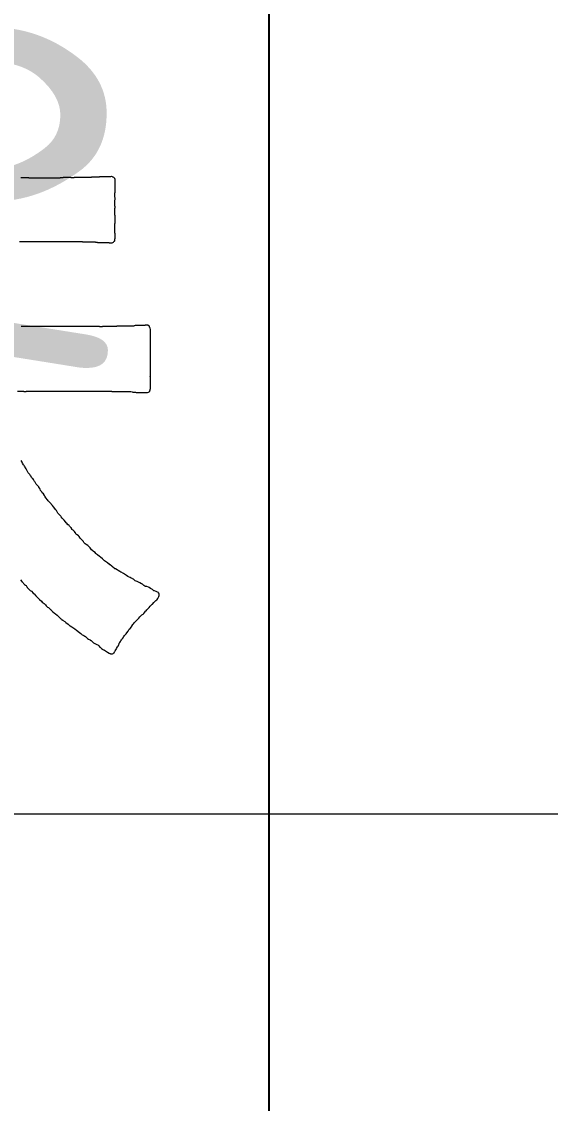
# Model space of a CAD drawing. Extents: x 79919 to 130597, y -8817 to 34507.
# Drawn here: x 115794 to 116123, y 3270 to 3943 of the extents above; entities that cross this region are included whole.
import ezdxf
from ezdxf.enums import TextEntityAlignment as Align

# ---------------------------------------------------------------- set-up
doc = ezdxf.new("R2010")
doc.units = 0
doc.header["$LTSCALE"] = 1000
doc.layers.get('0').update_dxf_attribs({"linetype": 'CONTINUOUS'})
doc.layers.get('Defpoints').update_dxf_attribs({"linetype": 'CONTINUOUS'})
doc.layers.add('DIM', color=3, linetype='CONTINUOUS', lineweight=0)
doc.layers.add('HFZT', color=5, linetype='CONTINUOUS', lineweight=15)
doc.styles.add('TSSD_Dimension', font='tssdeng.shx', dxfattribs={"width": 0.7, "bigfont": 'hztxt.shx'})
doc.styles.add('TSSD_NORM', font='tssdeng.shx', dxfattribs={"width": 0.7, "bigfont": 'hztxt.shx'})
doc.dimstyles.new('TSSD_100_100', dxfattribs={"dimtxt": 300, "dimasz": 100, "dimexe": 100, "dimexo": 250, "dimgap": 100, "dimtad": 1, "dimdec": 0, "dimzin": 0, "dimdsep": 46, "dimtxsty": 'TSSD_Dimension', "dimblk": 'ARCHTICK', "dimblk1": 'ARCHTICK', "dimblk2": 'ARCHTICK', "dimcen": 0, "dimdle": 100, "dimclrt": 7, "dimadec": 0, "dimazin": 0, "dimtfac": 1, "dimtdec": 0, "dimtix": 1, "dimtmove": 2, "dimatfit": 3, "dimfxl": 1, "dimtolj": 1, "dimtzin": 0, "dimarcsym": 0})

# ---------------------------------------------------------------- blocks, each defined once
blk = doc.blocks.new('z')
for points in [[(300491.6, 23594.2), (300493.9, 23591.9), (300494, 23591.6), (300494.1, 23591.5), (300494.2, 23591.2), (300495.7, 23589.7), (300496.4, 23589), (300497.9, 23587.5), (300499.5, 23586.4), (300500.2, 23585.6), (300501.4, 23584), (300501.8, 23583.3), (300502, 23582.9), (300502.5, 23582.3), (300504.1, 23580.7), (300504.9, 23579.9), (300506.5, 23578.3), (300507.3, 23577.7), (300507.7, 23577.5), (300508.4, 23577), (300511.1, 23574.3), (300512.4, 23573), (300515, 23570.4), (300515.1, 23570.2), (300515.2, 23570), (300515.3, 23569.8), (300517.4, 23567.7), (300518.5, 23566.6), (300520.6, 23564.5), (300523.4, 23562.1), (300524.8, 23560.8), (300527.7, 23558.4), (300529.7, 23556.4), (300530.7, 23555.3), (300532.8, 23553.3), (300534, 23552.6), (300534.5, 23552.2), (300535.5, 23551.2), (300535.8, 23551.2), (300536, 23551.2), (300536.3, 23551.2), (300536.7, 23550.2), (300537, 23549.8), (300537.7, 23549), (300538.9, 23547.8), (300539.6, 23547.1), (300540.8, 23545.9), (300543.3, 23544), (300544.6, 23543.1), (300547.2, 23541.1), (300548.9, 23539.4), (300549.8, 23538.5), (300551.5, 23536.8), (300551.7, 23536.6), (300551.7, 23536.4), (300551.7, 23536.2), (300553, 23535.6), (300553.6, 23535.1), (300554.5, 23533.9), (300555, 23534), (300555.3, 23533.8), (300555.5, 23533.4), (300558.9, 23531.2), (300560.6, 23529.9), (300563.7, 23527.2), (300565.7, 23525.4), (300566.9, 23524.7), (300569.3, 23523.4), (300574.2, 23520.1), (300576.5, 23518.3), (300581.1, 23514.6), (300582.8, 23513.3), (300583.6, 23512.6), (300585.3, 23511.4), (300586.8, 23510.6), (300587.6, 23510.2), (300589.1, 23509.4), (300589.4, 23509.1), (300589.6, 23508.9), (300590.1, 23508.8), (300591.3, 23507.5), (300592, 23506.9), (300593.3, 23505.6), (300594.7, 23504.6), (300595.5, 23504.2), (300597.1, 23503.4), (300597.1, 23503.2), (300597.1, 23503.1), (300597.1, 23502.9), (300597.8, 23503), (300598.2, 23502.8), (300598.7, 23502.4), (300601.1, 23500.2), (300602.4, 23499.2), (300605.1, 23497.4), (300607.4, 23496.6), (300608.5, 23496), (300610.4, 23494.6), (300611.8, 23492.8), (300612.6, 23492), (300614.2, 23490.4), (300615.7, 23489.6), (300616.4, 23489.2), (300617.9, 23488.5), (300617.8, 23488.2), (300617.9, 23488), (300618.1, 23487.8), (300618.2, 23488.1), (300618.6, 23488.2), (300618.9, 23488), (300621.6, 23485.9), (300623.1, 23485), (300626.1, 23483.4), (300626.8, 23483.1), (300627.2, 23483), (300628, 23482.7), (300629.2, 23482.7), (300629.8, 23482.7), (300631, 23482.7), (300632, 23483.1), (300632.5, 23483.4), (300633.3, 23484.2), (300633.9, 23485.3), (300634.3, 23485.8), (300635, 23486.9), (300635.8, 23488.4), (300636.2, 23489.2), (300637, 23490.7), (300638.7, 23492.9), (300639.4, 23494), (300640.6, 23496.5), (300640.9, 23497.8), (300641.2, 23498.4), (300641.9, 23499.5), (300642.9, 23501.2), (300643.4, 23502), (300644.6, 23503.5), (300645.1, 23504.5), (300645.5, 23505), (300646.4, 23505.8), (300646.3, 23506.2), (300646.5, 23506.5), (300646.9, 23506.7), (300647.7, 23508.2), (300648.1, 23508.9), (300649.1, 23510.2), (300651.4, 23512.8), (300652.5, 23514.2), (300654.4, 23517), (300656.3, 23519.7), (300657.4, 23521), (300659.8, 23523.4), (300659.8, 23523.8), (300659.9, 23524.1), (300660.3, 23524.3), (300661.7, 23526.7), (300662.5, 23527.9), (300664.2, 23530.1), (300666.7, 23532.6), (300668, 23533.9), (300670.6, 23536.5), (300672.2, 23538.6), (300673.2, 23539.6), (300675.4, 23541.3), (300677.4, 23542.6), (300678.4, 23543.4), (300680, 23545.3), (300681, 23546.8), (300681.6, 23547.5), (300682.7, 23549), (300684.1, 23550.4), (300684.8, 23551.1), (300686.2, 23552.5), (300687.8, 23554.7), (300688.7, 23555.8), (300690.7, 23557.6), (300690.9, 23557.6), (300691.1, 23557.6), (300691.2, 23557.8), (300693.4, 23559.9), (300694.5, 23561), (300696.6, 23563.2), (300698, 23564.2), (300698.6, 23564.8), (300699.5, 23566.1), (300700.1, 23567.4), (300700.4, 23568), (300701.1, 23569.1), (300701.5, 23570.6), (300701.5, 23571.5), (300701.3, 23573), (300701.2, 23573.5), (300701, 23573.8), (300700.6, 23574.3), (300700.4, 23574.6), (300700.3, 23574.8), (300700.2, 23575.2), (300697.8, 23576.1), (300696.7, 23576.6), (300694.4, 23577.8), (300693.7, 23577.8), (300693.4, 23577.9), (300692.8, 23578.3), (300691.2, 23579.8), (300690.3, 23580.4), (300688.3, 23581.5), (300686.2, 23582.6), (300685.1, 23583.1), (300682.9, 23584.2), (300680.9, 23584.5), (300680, 23584.8), (300678.2, 23585.8), (300676.1, 23587.7), (300674.9, 23588.5), (300672.3, 23589.9), (300669.4, 23591.2), (300668, 23591.8), (300665.1, 23593.1), (300664.2, 23594.1), (300663.8, 23594.5), (300662.7, 23595.2), (300661.3, 23595.9), (300660.6, 23596.3), (300659.2, 23597), (300659, 23597.2), (300658.9, 23597.3), (300658.7, 23597.6), (300658.6, 23597.4), (300658.5, 23597.3), (300658.2, 23597.3), (300658.3, 23597.5), (300658.3, 23597.8), (300658.1, 23597.9), (300658, 23597.7), (300657.8, 23597.7), (300657.6, 23597.8), (300655.3, 23598.8), (300654.2, 23599.5), (300652.3, 23601.1), (300649.1, 23603), (300647.4, 23603.9), (300644.2, 23605.8), (300643.3, 23606.2), (300642.9, 23606.5), (300642.2, 23607.1), (300639.4, 23608.7), (300638, 23609.5), (300635.2, 23611.1), (300634.5, 23611.1), (300634, 23611.3), (300633.6, 23611.9), (300630.9, 23613.9), (300629.7, 23614.9), (300627.2, 23617.1), (300626.8, 23617.1), (300626.4, 23617.2), (300626.2, 23617.6), (300623.4, 23619.9), (300621.9, 23621), (300618.9, 23623.1), (300617.7, 23624.2), (300617.1, 23624.8), (300616, 23625.9), (300612.9, 23628.5), (300611.3, 23629.7), (300608, 23632), (300606.6, 23633.4), (300605.9, 23634.1), (300604.5, 23635.5), (300602.2, 23637), (300601.1, 23638), (300599.3, 23640), (300597.1, 23642.7), (300595.9, 23643.9), (300593.4, 23646.3), (300591, 23647.8), (300589.8, 23648.8), (300587.8, 23650.9), (300587.3, 23651.8), (300587, 23652.2), (300586.4, 23653), (300584.6, 23654.8), (300583.7, 23655.7), (300581.9, 23657.5), (300580.3, 23659.7), (300579.4, 23660.7), (300577.4, 23662.6), (300576.6, 23663), (300576.2, 23663.3), (300575.7, 23664), (300575.4, 23664.8), (300575.1, 23665.2), (300574.5, 23665.8), (300573.6, 23667.3), (300573, 23668.1), (300571.7, 23669.3), (300570.4, 23670.1), (300569.7, 23670.7), (300568.8, 23671.9), (300569.1, 23671.7), (300569.5, 23671.9), (300569.6, 23672.2), (300569.2, 23672.1), (300568.9, 23672.1), (300568.6, 23672.4), (300568.8, 23672.5), (300568.9, 23672.6), (300568.9, 23672.8), (300568.2, 23673), (300567.7, 23673.3), (300567.3, 23674), (300566.1, 23675.6), (300565.3, 23676.4), (300563.7, 23677.6), (300563.3, 23677.6), (300563, 23677.8), (300562.9, 23678.1), (300563.1, 23678.2), (300563.1, 23678.4), (300563, 23678.6), (300561.8, 23680.1), (300561.1, 23680.8), (300559.7, 23682.1), (300559.7, 23682.4), (300559.7, 23682.6), (300559.5, 23682.8), (300557.6, 23684.7), (300556.6, 23685.6), (300554.7, 23687.6), (300553.5, 23689.8), (300552.7, 23690.9), (300551, 23692.8), (300549.2, 23694.3), (300548.4, 23695.2), (300547.2, 23697.2), (300546.6, 23698.4), (300546.3, 23699), (300545.4, 23700), (300541.9, 23704.6), (300540.1, 23706.8), (300536.3, 23711.1), (300533.7, 23714.1), (300532.5, 23715.6), (300529.9, 23718.6), (300528.8, 23721), (300528.2, 23722.1), (300526.7, 23724.2), (300524.8, 23726.2), (300523.9, 23727.3), (300522.2, 23729.5), (300521.6, 23731.6), (300521.1, 23732.6), (300519.8, 23734.3), (300519.7, 23734.5), (300519.6, 23734.7), (300519.5, 23734.9), (300517.8, 23736.6), (300517, 23737.4), (300515.3, 23739.1), (300513.9, 23742), (300513.1, 23743.3), (300511.3, 23746), (300510.3, 23747.4), (300509.7, 23748.1), (300508.4, 23749.3), (300508.1, 23750.5), (300507.8, 23751), (300507, 23751.9), (300505.9, 23753.8), (300505.1, 23754.6), (300503.5, 23756.1), (300501.3, 23760.2), (300500.2, 23762.3), (300497.9, 23766.5), (300497.3, 23767.2), (300497, 23767.6), (300496.3, 23768.2), (300495.1, 23771), (300494.4, 23772.3), (300492.9, 23774.9)], [(300487.3, 23879.6), (300496.9, 23879.6), (300496.9, 23879.5), (300496.9, 23879.4), (300496.9, 23879.3), (300498.3, 23879.3), (300499, 23879.3), (300500.4, 23879.3), (300500.4, 23879.4), (300500.4, 23879.5), (300500.4, 23879.6), (300552.3, 23879.6), (300578.2, 23879.6), (300630.1, 23879.6), (300630.1, 23879.5), (300630.1, 23879.4), (300630.1, 23879.3), (300635.5, 23879.3), (300638.1, 23879.3), (300643.5, 23879.3), (300643.5, 23879.2), (300643.5, 23879.1), (300643.5, 23879), (300649.5, 23879), (300652.5, 23879), (300658.6, 23879), (300660.7, 23878.6), (300661.8, 23878.4), (300664, 23878), (300665.1, 23878.2), (300665.8, 23878.2), (300666.9, 23877.7), (300673.7, 23877.7), (300677.1, 23877.7), (300683.8, 23877.7), (300685.4, 23878.3), (300686.1, 23878.7), (300687.2, 23879.9), (300687.5, 23880.6), (300687.7, 23880.9), (300688, 23881.5), (300687.8, 23882), (300687.9, 23882.5), (300688.3, 23882.8), (300688.3, 23888.1), (300688.3, 23890.7), (300688.3, 23895.9), (300688.2, 23895.9), (300688.1, 23896.1), (300688.2, 23896.2), (300688.4, 23898.3), (300688.4, 23899.3), (300688.3, 23901.4), (300688, 23901.5), (300687.9, 23902), (300688.2, 23902.3), (300688.3, 23930.6), (300688.3, 23944.8), (300688.3, 23973.1), (300687.8, 23974.8), (300687.4, 23975.6), (300686.6, 23977.2), (300686.1, 23978.3), (300685.6, 23978.8), (300684.5, 23979.1), (300684.2, 23979.3), (300684.1, 23979.3), (300683.8, 23979.5), (300682.4, 23979.5), (300681.7, 23979.5), (300680.3, 23979.5), (300679.6, 23979.2), (300679.2, 23979.1), (300678.4, 23978.8), (300676.7, 23978.8), (300675.9, 23978.8), (300674.2, 23978.8), (300674.2, 23979), (300674.2, 23979), (300674.2, 23979.1), (300672.8, 23979.1), (300672.1, 23979.1), (300670.7, 23979.1), (300670.7, 23979), (300670.7, 23979), (300670.7, 23978.8), (300668.5, 23978.8), (300667.5, 23978.8), (300665.3, 23978.8), (300664.3, 23978.6), (300663.7, 23978.4), (300662.7, 23978.2), (300661.1, 23978.2), (300660.2, 23978.2), (300658.6, 23978.2), (300658.6, 23978.1), (300658.6, 23978), (300658.6, 23977.9), (300650.1, 23977.9), (300645.9, 23977.9), (300637.4, 23977.9), (300637.4, 23977.7), (300637.4, 23977.7), (300637.4, 23977.5), (300628.7, 23977.5), (300624.4, 23977.5), (300615.7, 23977.5), (300615.7, 23977.4), (300615.7, 23977.4), (300615.7, 23977.2), (300614, 23977.2), (300613.2, 23977.2), (300611.5, 23977.2), (300611.5, 23977.4), (300611.5, 23977.4), (300611.5, 23977.5), (300564.1, 23977.5), (300540.5, 23977.5), (300493.1, 23977.5)], [(300490.2, 24105.9), (300494.7, 24105.9), (300496.9, 24105.9), (300501.4, 24105.9), (300501.4, 24106), (300501.4, 24106.1), (300501.4, 24106.2), (300531, 24106.2), (300545.8, 24106.2), (300575.3, 24106.2), (300575.3, 24106.1), (300575.3, 24106), (300575.3, 24105.9), (300579.4, 24105.9), (300581.5, 24105.9), (300585.6, 24105.9), (300585.6, 24105.8), (300585.6, 24105.7), (300585.6, 24105.6), (300589.4, 24105.6), (300591.3, 24105.6), (300595.2, 24105.6), (300595.2, 24105.4), (300595.2, 24105.4), (300595.2, 24105.3), (300599.2, 24105.3), (300601.1, 24105.3), (300605.1, 24105.3), (300605.1, 24105.1), (300605.1, 24105.1), (300605.1, 24104.9), (300606.4, 24104.9), (300607, 24104.9), (300608.3, 24104.9), (300608.3, 24104.8), (300608.3, 24104.7), (300608.3, 24104.6), (300610, 24104.6), (300610.8, 24104.6), (300612.5, 24104.6), (300612.5, 24104.5), (300612.5, 24104.4), (300612.5, 24104.3), (300617.8, 24104.3), (300620.5, 24104.3), (300625.9, 24104.3), (300625.9, 24104.2), (300625.9, 24104.1), (300625.9, 24104), (300627.7, 24104), (300628.6, 24104), (300630.4, 24104), (300631.6, 24104.5), (300632.2, 24104.9), (300633.1, 24105.9), (300633.5, 24106.4), (300633.8, 24106.7), (300634.2, 24107.2), (300634.3, 24108.7), (300634.4, 24109.5), (300634.9, 24111), (300634.9, 24114), (300634.9, 24115.4), (300634.9, 24118.4), (300634.7, 24118.4), (300634.7, 24118.4), (300634.6, 24118.4), (300634.6, 24124.4), (300634.6, 24127.4), (300634.6, 24133.4), (300634.7, 24133.4), (300634.7, 24133.4), (300634.9, 24133.4), (300634.9, 24138.4), (300634.9, 24140.9), (300634.9, 24145.9), (300634.7, 24145.9), (300634.7, 24145.9), (300634.6, 24145.9), (300634.6, 24150.1), (300634.6, 24152.2), (300634.6, 24156.5), (300634.7, 24156.5), (300634.7, 24156.5), (300634.9, 24156.5), (300634.9, 24157.7), (300634.9, 24158.4), (300634.9, 24159.7), (300634.7, 24159.7), (300634.7, 24159.7), (300634.6, 24159.7), (300634.6, 24163.2), (300634.6, 24165), (300634.6, 24168.6), (300635.1, 24169.5), (300635.1, 24170.2), (300634.7, 24171.2), (300634.4, 24174.6), (300634.4, 24176.4), (300634.6, 24179.8), (300634.7, 24179.8), (300634.7, 24179.8), (300634.9, 24179.8), (300634.9, 24187.9), (300634.9, 24191.9), (300634.9, 24200), (300634.2, 24201.2), (300633.8, 24201.7), (300633, 24202.7), (300632.1, 24203.2), (300631.6, 24203.4), (300630.7, 24203.8), (300629.6, 24204.1), (300629, 24204.1), (300627.8, 24204), (300621.2, 24203.9), (300617.8, 24203.8), (300611.2, 24203.8), (300611.2, 24203.7), (300611.2, 24203.6), (300611.2, 24203.5), (300609.7, 24203.5), (300608.9, 24203.5), (300607.3, 24203.5), (300607.3, 24203.4), (300607.3, 24203.3), (300607.3, 24203.2), (300604.1, 24203.2), (300602.5, 24203.2), (300599.3, 24203.2), (300599.3, 24203.1), (300599.3, 24203), (300599.3, 24202.9), (300594.9, 24202.9), (300592.6, 24202.9), (300588.1, 24202.9), (300588.1, 24202.7), (300588.1, 24202.7), (300588.1, 24202.6), (300582.1, 24202.6), (300579.1, 24202.6), (300573.1, 24202.6), (300573.1, 24202.4), (300573.1, 24202.4), (300573.1, 24202.2), (300571.1, 24202.2), (300570, 24202.2), (300568, 24202.2), (300568, 24202.4), (300568, 24202.4), (300568, 24202.6), (300563.2, 24202.6), (300560.9, 24202.6), (300556.1, 24202.6), (300556.1, 24202.4), (300556.1, 24202.4), (300556.1, 24202.2), (300554.3, 24202.2), (300553.4, 24202.2), (300551.7, 24202.2), (300551.7, 24202.1), (300551.7, 24202), (300551.7, 24201.9), (300532.7, 24201.9), (300523.2, 24201.9), (300504.3, 24201.9), (300504.3, 24202), (300504.3, 24202.1), (300504.3, 24202.2), (300499.5, 24202.2), (300497.2, 24202.2), (300492.4, 24202.2)]]:
    blk.add_lwpolyline(points)
blk = doc.blocks.new('DETK')
at = {"layer": 'HFZT'}
blk.add_line((24800, 3450), (41000, 3450), dxfattribs=at)
at = {"layer": 'HFZT', "color": 5, "xscale": 0.4115013172850013, "yscale": 0.4115013172850013, "zscale": 0.4115013172850013}
blk.add_blockref('z', (-94447.94, -6113.5), dxfattribs=at)
at = {"layer": 'HFZT', "color": 2, "style": 'TSSD_NORM', "width": 0.7}
for tag, height, p in [('比例尺', 250, (40275.22, 3100)), ('图号', 250, (37501.45, 1700)), ('日期', 250, (40275.22, 1700)), ('图名', 400, (31926.24, 1425))]:
    blk.add_attdef(tag, text='', height=height, dxfattribs=at).set_placement(p, align=Align.MIDDLE)
blk = doc.blocks.new('_ArchTick')
at = {"color": 0, "linetype": 'ByBlock', "const_width": 0.15}
blk.add_lwpolyline([(-0.5, -0.5), (0.5, 0.5)], dxfattribs=at)
blk = doc.blocks.new('*D310')
at = {"layer": 'Defpoints', "color": 0, "transparency": 16777216}
for p in [(113041.1, 9370.91), (113041.1, 0), (130496.95, 0)]:
    blk.add_point(p, dxfattribs=at)
at = {"layer": 'DIM', "color": 0, "lineweight": -2, "transparency": 16777216}
for p, q in [((130496.95, 9470.91), (130496.95, -100)), ((113291.1, 9370.91), (130596.95, 9370.91)), ((113291.1, 0), (130596.95, 0))]:
    blk.add_line(p, q, dxfattribs=at)
at = {"layer": 'DIM', "color": 0, "lineweight": -2, "transparency": 16777216, "xscale": 100, "yscale": 100, "zscale": 100}
for p, rotation in [((130496.95, 9370.91), 90), ((130496.95, 0), 270)]:
    blk.add_blockref('_ArchTick', p, dxfattribs=dict(at, rotation=rotation))
at = {"layer": 'DIM', "color": 7, "transparency": 16777216, "insert": (130246.95, 4685.45), "char_height": 300, "attachment_point": 5, "rotation": 90, "style": 'TSSD_Dimension'}
blk.add_mtext('\\A1;9371', dxfattribs=at)
blk = doc.blocks.new('*D368')
at = {"layer": 'Defpoints', "color": 0, "transparency": 16777216}
for p in [(113089.56, 8620.91), (114033.66, 0), (125851.12, 0)]:
    blk.add_point(p, dxfattribs=at)
at = {"layer": 'DIM', "color": 0, "lineweight": -2, "transparency": 16777216}
for p, q in [((125851.12, 8720.91), (125851.12, -100)), ((113339.56, 8620.91), (125951.12, 8620.91)), ((114283.66, 0), (125951.12, 0))]:
    blk.add_line(p, q, dxfattribs=at)
at = {"layer": 'DIM', "color": 0, "lineweight": -2, "transparency": 16777216, "xscale": 100, "yscale": 100, "zscale": 100}
for p, rotation in [((125851.12, 8620.91), 90), ((125851.12, 0), 270)]:
    blk.add_blockref('_ArchTick', p, dxfattribs=dict(at, rotation=rotation))
at = {"layer": 'DIM', "color": 7, "transparency": 16777216, "insert": (125601.12, 4310.45), "char_height": 300, "attachment_point": 5, "rotation": 90, "style": 'TSSD_Dimension'}
blk.add_mtext('\\A1;8621', dxfattribs=at)
blk = doc.blocks.new('*D407')
at = {"layer": 'Defpoints', "color": 0, "transparency": 16777216}
for p in [(113089.56, 7870.91), (113291.1, 0), (115947.38, 0)]:
    blk.add_point(p, dxfattribs=at)
at = {"layer": 'DIM', "color": 0, "lineweight": -2, "transparency": 16777216}
for p, q in [((115947.38, 7970.91), (115947.38, -100)), ((113339.56, 7870.91), (116047.38, 7870.91)), ((113541.1, 0), (116047.38, 0))]:
    blk.add_line(p, q, dxfattribs=at)
at = {"layer": 'DIM', "color": 0, "lineweight": -2, "transparency": 16777216, "xscale": 100, "yscale": 100, "zscale": 100}
for p, rotation in [((115947.38, 7870.91), 90), ((115947.38, 0), 270)]:
    blk.add_blockref('_ArchTick', p, dxfattribs=dict(at, rotation=rotation))
at = {"layer": 'DIM', "color": 7, "transparency": 16777216, "insert": (115697.38, 3935.45), "char_height": 300, "attachment_point": 5, "rotation": 90, "style": 'TSSD_Dimension'}
blk.add_mtext('\\A1;7871', dxfattribs=at)
blk = doc.blocks.new('*D408')
at = {"layer": 'Defpoints', "color": 0, "transparency": 16777216}
for p in [(113640.99, 7142.02), (114033.66, 0), (119488.15, 0)]:
    blk.add_point(p, dxfattribs=at)
at = {"layer": 'DIM', "color": 0, "lineweight": -2, "transparency": 16777216}
for p, q in [((119488.15, 7242.02), (119488.15, -100)), ((113890.99, 7142.02), (119588.15, 7142.02)), ((114283.66, 0), (119588.15, 0))]:
    blk.add_line(p, q, dxfattribs=at)
at = {"layer": 'DIM', "color": 0, "lineweight": -2, "transparency": 16777216, "xscale": 100, "yscale": 100, "zscale": 100}
for p, rotation in [((119488.15, 7142.02), 90), ((119488.15, 0), 270)]:
    blk.add_blockref('_ArchTick', p, dxfattribs=dict(at, rotation=rotation))
at = {"layer": 'DIM', "color": 7, "transparency": 16777216, "insert": (119238.15, 3571.01), "char_height": 300, "attachment_point": 5, "rotation": 90, "style": 'TSSD_Dimension'}
blk.add_mtext('\\A1;7142', dxfattribs=at)

msp = doc.modelspace()

# ---------------------------------------------------------------- block references
msp.add_blockref('DETK', (86588.15021, 0))

# ---------------------------------------------------------------- dimensions: what is measured, and where the dimension line sits
at = {"layer": 'DIM'}
for base, p1, p2, picture, middle in [((130496.94826, 0), (113041.09532, 9370.90916), (113041.09532, 0), '*D310', (130246.94826, 4685.45458)), ((125851.1158, 0), (113089.55686, 8620.90916), (114033.66406, 0), '*D368', (125601.1158, 4310.45458)), ((115947.37749, 0), (113089.55686, 7870.90916), (113291.09532, 0), '*D407', (115697.37749, 3935.45458)), ((119488.1502, 0), (113640.9889, 7142.02307), (114033.66406, 0), '*D408', (119238.1502, 3571.01153))]:
    dim = msp.add_linear_dim(base=base, p1=p1, p2=p2, angle=90, dimstyle='TSSD_100_100', dxfattribs=at)
    dim.commit()
    dim.dimension.update_dxf_attribs({"geometry": picture, "text_midpoint": middle})

doc.saveas('drawing.dxf')
